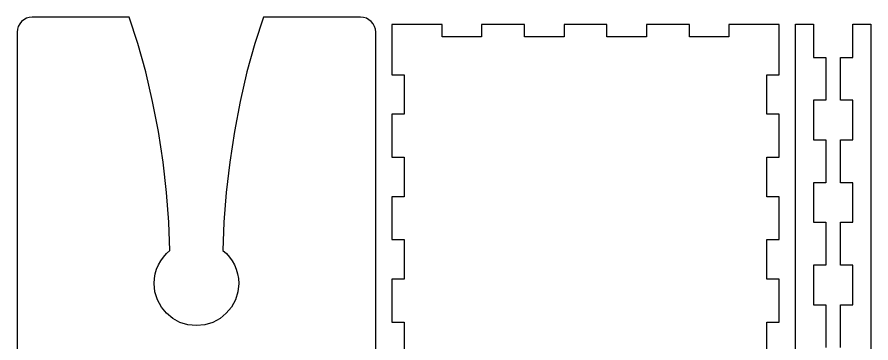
# Model space of a CAD drawing. Extents: x -338 to 50, y -399 to 300.
# Drawn here: x -157.5 to 49.6, y -115.5 to -36.4 of the extents above; entities that cross this region are included whole.
import ezdxf

# ---------------------------------------------------------------- set-up
doc = ezdxf.new("R2010")
doc.units = 0
doc.layers.add('LAYER_1', color=7, linetype='CONTINUOUS')

msp = doc.modelspace()

# ---------------------------------------------------------------- linework, layer by layer
at = {"layer": 'LAYER_1', "color": 250}
for points in [[(-70.5198, -362.677), (-70.5198, -40.077), (-70.5952, -39.3329), (-70.8113, -38.6391), (-71.1532, -38.0107), (-71.6056, -37.4628), (-72.1535, -37.0104), (-72.7819, -36.6685), (-73.4757, -36.4524), (-74.2198, -36.377), (-97.7331, -36.377), (-99.8521, -42.814), (-101.7451, -49.6742), (-103.3984, -56.8377), (-104.7983, -64.1849), (-105.9312, -71.5959), (-106.7832, -78.9512), (-107.3408, -86.131), (-107.5901, -93.0155), (-106.7559, -93.766), (-106.0082, -94.6028), (-105.3545, -95.5181), (-104.8025, -96.5043), (-104.3598, -97.5538), (-104.0342, -98.659), (-103.8332, -99.8121), (-103.7645, -101.0056), (-103.9728, -103.0725), (-104.5703, -104.9976), (-105.5158, -106.7396), (-106.768, -108.2574), (-108.2858, -109.5096), (-110.0278, -110.4551), (-111.9529, -111.0526), (-114.0198, -111.2609), (-116.0867, -111.0526), (-118.0118, -110.4551), (-119.7538, -109.5096), (-121.2716, -108.2574), (-122.5238, -106.7396), (-123.4693, -104.9976), (-124.0668, -103.0725), (-124.2751, -101.0056), (-124.2064, -99.8121), (-124.0054, -98.659), (-123.6798, -97.5538), (-123.2371, -96.5043), (-122.6851, -95.5181), (-122.0314, -94.6028), (-121.2837, -93.766), (-120.4495, -93.0155), (-120.6988, -86.131), (-121.2564, -78.9512), (-122.1084, -71.5959), (-123.2413, -64.1849), (-124.6412, -56.8377), (-126.2945, -49.6742), (-128.1875, -42.814), (-130.3065, -36.377), (-153.8198, -36.377), (-154.5639, -36.4524), (-155.2577, -36.6685), (-155.8861, -37.0104), (-156.434, -37.4628), (-156.8864, -38.0107), (-157.2283, -38.6391), (-157.4444, -39.3329), (-157.5198, -40.077), (-157.5198, -362.677)], [(24.3801, -125.777), (24.3801, -110.377), (27.3801, -110.377), (27.3801, -99.977), (24.3801, -99.977), (24.3801, -90.377), (27.3801, -90.377), (27.3801, -79.977), (24.3801, -79.977), (24.3801, -70.377), (27.3801, -70.377), (27.3801, -59.977), (24.3801, -59.977), (24.3801, -50.377), (27.3801, -50.377), (27.3801, -38.177), (15.1801, -38.177), (15.1801, -41.177), (5.5801, -41.177), (5.5801, -38.177), (-4.8199, -38.177), (-4.8199, -41.177), (-14.4199, -41.177), (-14.4199, -38.177), (-24.8199, -38.177), (-24.8199, -41.177), (-34.4199, -41.177), (-34.4199, -38.177), (-44.8199, -38.177), (-44.8199, -41.177), (-54.4199, -41.177), (-54.4199, -38.177), (-66.6198, -38.177), (-66.6198, -50.377), (-63.6198, -50.377), (-63.6198, -59.977), (-66.6198, -59.977), (-66.6198, -70.377), (-63.6198, -70.377), (-63.6198, -79.977), (-66.6198, -79.977), (-66.6198, -90.377), (-63.6198, -90.377), (-63.6198, -99.977), (-66.6198, -99.977), (-66.6198, -110.377), (-63.6198, -110.377), (-63.6198, -125.777)], [(31.3249, -364.877), (31.3249, -38.077), (31.3249, -38.077), (35.6873, -38.077), (35.6873, -46.177), (38.6873, -46.177), (38.6873, -56.577), (35.6873, -56.577), (35.6873, -66.177), (38.6873, -66.177), (38.6873, -76.577), (35.6873, -76.577), (35.6873, -86.177), (38.6873, -86.177), (38.6873, -96.577), (35.6873, -96.577), (35.6873, -106.177), (38.6873, -106.177), (38.6873, -116.577)], [(42.2471, -116.577), (42.2471, -106.177), (45.2471, -106.177), (45.2471, -96.577), (42.2471, -96.577), (42.2471, -86.177), (45.2471, -86.177), (45.2471, -76.577), (42.2471, -76.577), (42.2471, -66.177), (45.2471, -66.177), (45.2471, -56.577), (42.2471, -56.577), (42.2471, -46.177), (45.2471, -46.177), (45.2471, -38.077), (49.6095, -38.077), (49.6095, -364.877)]]:
    msp.add_lwpolyline(points, dxfattribs=at)

doc.saveas('drawing.dxf')
